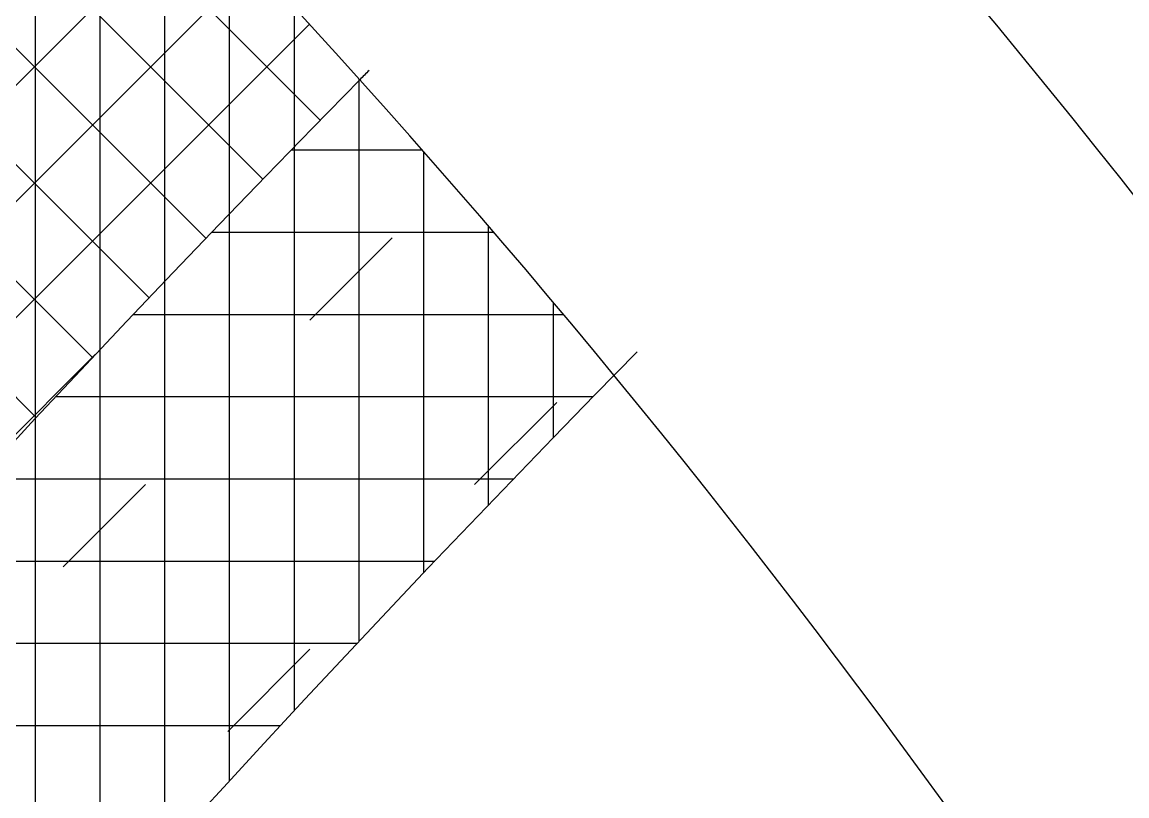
# Model space of a CAD drawing. Extents: x 671027 to 671614, y 802418 to 802669.
# Drawn here: x 671411.9 to 671420.43, y 802537.86 to 802543.83 of the extents above; entities that cross this region are included whole.
import ezdxf

# ---------------------------------------------------------------- set-up
doc = ezdxf.new("R2010")
doc.units = 0
doc.layers.add('drip line', color=7, linetype='Continuous')
doc.layers.add('shrubs-Gc', color=7, linetype='Continuous')
pattern_1 = [(90, (0, 0), (-0.5000000000000001, 0), [])]

msp = doc.modelspace()

# ---------------------------------------------------------------- hatches: boundary and pattern name
at = {"layer": 'drip line', "true_color": 0xfecc66, "transparency": 33554585}
h = msp.add_hatch(dxfattribs=at)
h.set_pattern_fill('ANSI31', color=31, scale=4, angle=45)
h.set_pattern_definition(pattern_1)
h.paths.add_polyline_path([(671376.3229134491, 802482.9207684208, -0.06840859253725587), (671431.4977894354, 802491.4749559349, -0.01121030429843658), (671431.1285960067, 802488.4677008206, 0.07453113725576056), (671372.0840579804, 802478.4490603469, -0.1372191302174559), (671410.2990935898, 802547.6679814992, -0.01110006154431807), (671412.4491387358, 802545.5757162235, 0.1278219888285606)])
h = msp.add_hatch(dxfattribs=at)
h.set_pattern_fill('ANSI31', color=31, scale=4, angle=45)
h.set_pattern_definition(pattern_1)
h.paths.add_polyline_path([(671380.7476937103, 802487.2985922542, -0.06212117788488952), (671431.7309037868, 802494.4792172391, -0.01114908806871269), (671431.4977894354, 802491.4749559349, 0.068408592537256), (671376.3229134491, 802482.9207684208, -0.1278219888285606), (671412.4491387358, 802545.5757162235, -0.01110848142565085), (671414.5057240033, 802543.3883933958, 0.1178817737560205)])
h = msp.add_hatch(dxfattribs=at)
h.set_pattern_fill('ANSI31', color=31, scale=4, angle=45)
h.set_pattern_definition(pattern_1)
h.paths.add_polyline_path([(671414.5057240033, 802543.3883933958, -0.01114025875800316), (671416.468577111, 802541.1052455978, 0.1073505691451949), (671385.366460635, 802491.5784650609, -0.05566542318292119), (671431.829753422, 802497.4811087137, -0.01111291789382018), (671431.7309037868, 802494.4792172391, 0.06212117788488938), (671380.7476937103, 802487.2985922542, -0.1178817737560205)])
at = {"layer": 'shrubs-Gc'}
h = msp.add_hatch(dxfattribs=at)
h.set_pattern_fill('AR-SAND', color=219, scale=0.01125)
h.set_pattern_definition([(37.50000000000001, (0, 0), (-0.01800035207982051, 0.5505898919955101), [0, -0.43434, 0, -0.485775, 0, -0.4643437499999999]), (7.499999999999999, (0, 0), (0.505713693530253, 0.8064282381393985), [0, -0.234315, 0, -0.3914775, 0, -0.15001875]), (327.5, (-0.3514725000131875, 0), (0.8898664165216401, 0.001616832763363982), [0, -0.142875, 0, -0.51435, 0, -0.6715125]), (317.5, (-0.3514725000131875, 0), (0.8590010090313343, 0.2507954886643683), [0, -0.07143749999999999, 0, -0.337185, 0, -0.3857625])])
h.paths.add_polyline_path([(671376.3229134491, 802482.9207684208, -0.06840859253725587), (671431.4977894354, 802491.4749559349, -0.01121030429843658), (671431.1285960067, 802488.4677008206, 0.07453113725576056), (671372.0840579804, 802478.4490603469, -0.1372191302174559), (671410.2990935898, 802547.6679814992, -0.01110006154431807), (671412.4491387358, 802545.5757162235, 0.1278219888285606)])
h = msp.add_hatch(dxfattribs=at)
h.set_pattern_fill('ANSI37', color=74, scale=0.2)
h.set_pattern_definition([(45, (0, 0), (-0.4490128060534576, 0.4490128060534577), []), (135, (0, 0), (-0.4490128060534577, -0.4490128060534576), [])])
h.paths.add_polyline_path([(671380.7476937103, 802487.2985922542, -0.06212117788488952), (671431.7309037868, 802494.4792172391, -0.01114908806871269), (671431.4977894354, 802491.4749559349, 0.068408592537256), (671376.3229134491, 802482.9207684208, -0.1278219888285606), (671412.4491387358, 802545.5757162235, -0.01110848142565085), (671414.5057240033, 802543.3883933958, 0.1178817737560205)])
at = {"layer": 'shrubs-Gc', "linetype": 'ByBlock'}
h = msp.add_hatch(dxfattribs=at)
h.set_pattern_fill('DOLMIT', color=240, scale=0.1)
h.set_pattern_definition([(0, (0, 0), (0, 0.635), []), (45, (0, 0), (-1.269999134350098, 1.269999134350099), [0.8980256121069154, -1.796051224213831])])
h.paths.add_polyline_path([(671414.5057240033, 802543.3883933958, -0.01114025875800316), (671416.468577111, 802541.1052455978, 0.1073505691451949), (671385.366460635, 802491.5784650609, -0.05566542318292119), (671431.829753422, 802497.4811087137, -0.01111291789382018), (671431.7309037868, 802494.4792172391, 0.06212117788488938), (671380.7476937103, 802487.2985922542, -0.1178817737560205)])

# ---------------------------------------------------------------- linework, layer by layer
at = {"color": 0}
for radius, start, end in [(71.57652453130815, 31.26197174677139, 46.92012082353534), (67.57652453130815, 32.17160139445235, 47.05223601632044)]:
    msp.add_arc((671364.2570917075, 802498.2036435333), radius, start, end, dxfattribs=at)
at = {"color": 119}
for radius, start, end in [(143.7654873957307, 135.4643523742459, 164.6009971959087), (140.7654873957385, 135.5118783474804, 162.4042824632386), (137.7654873957385, 135.5118783474804, 160.1262997327596)]:
    msp.add_arc((671514.9272235757, 802444.7453760789), radius, start, end, dxfattribs=at)
msp.add_arc((671514.9272235757, 802444.7453760789), 140.7654873957385, 135.4708109564824, 135.5118783474804)

doc.saveas('drawing.dxf')
